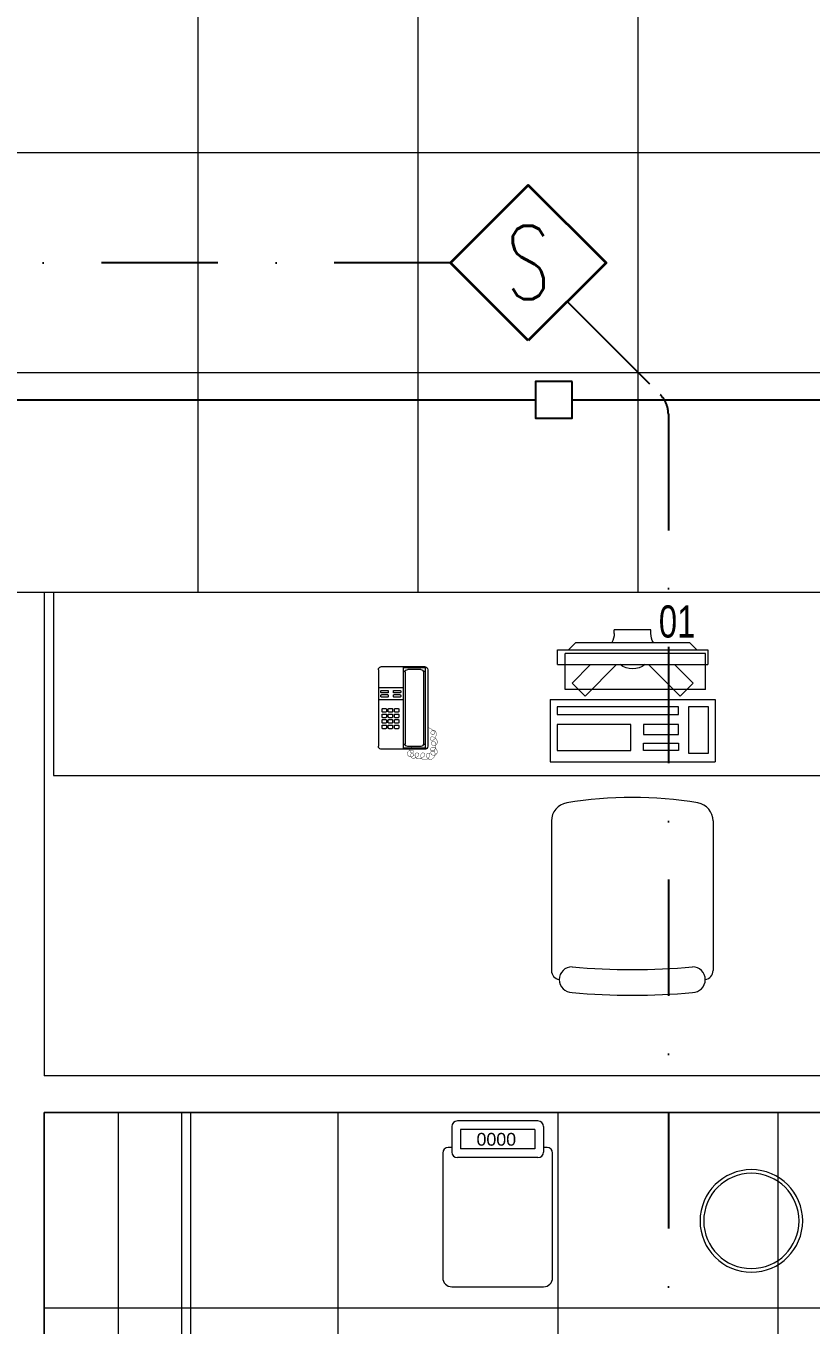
# Model space of a CAD drawing. Header units: inches. Extents: x -246178 to 57169, y -29325 to 19878.
# Drawn here: x 14148 to 16290, y -4747 to -1202 of the extents above; entities that cross this region are included whole.
import ezdxf
from ezdxf.enums import TextEntityAlignment as Align

# ---------------------------------------------------------------- set-up
doc = ezdxf.new("R2010")
doc.units = ezdxf.units.IN
doc.header["$LTSCALE"] = 25
doc.header["$MEASUREMENT"] = 0
doc.linetypes.add('DASHDOT', pattern=[25.4, 12.7, -6.35, 0, -6.35])
doc.layers.get('0').update_dxf_attribs({"color": 8})
for name, color, linetype, lineweight in [('00-Ground Floor$0$72_EGR_EQP_TAG', 142, 'Continuous', 5), ('00-Ground Floor$0$Frame', 252, 'Continuous', 9), ('00-Ground Floor$0$LOADING', 253, 'Continuous', 5), ('00-Ground Floor$0$Walls', 251, 'Continuous', 5), ('E-LITE-CLNG-CNDT', 6, 'DASHDOT', 35), ('F-ALRM-CLNG @ 100', 33, 'Continuous', 35), ('F-ALRM-CLNG-CNDT', 51, 'DASHDOT', 25), ('F-ALRM-CNDT-SPLY', 43, 'POWER SUPPLY', 25)]:
    doc.layers.add(name, color=color, linetype=linetype, lineweight=lineweight)
doc.styles.add('00-Ground Floor$0$Standard', font='arial.ttf')
doc.styles.add('00-Ground Floor$0$X3G_ENTITY_257CFD', font='swisscl.ttf', dxfattribs={"height": 200})
doc.styles.add('DC_Simplex', font='SIMPLEX.shx', dxfattribs={"width": 0.7})
doc.styles.get("Standard").update_dxf_attribs({"font": 'arial.ttf'})
doc.linetypes.add('POWER SUPPLY', pattern='A,50.8,-4,["PS",Standard,S=4.5,R=0,X=0,Y=-2.25],-11', length=65.8)

# ---------------------------------------------------------------- blocks, each defined once
blk = doc.blocks.new('00-Ground Floor$0$DM20079-P')
at = {"color": 0}
for p, q in [((-0.0686, 0.217), (-0.0686, 0.008)), ((-0.0616, 0.225), (0.0594, 0.225)), ((-0.0616, 0.225), (-0.0616, 0)), ((-0.0616, 0.222), (-0.0016, 0.222)), ((-0.0496, 0.2175), (-0.0136, 0.2175)), ((-0.0016, 0.225), (-0.0016, 0)), ((0.0664, 0.217), (0.0664, 0.008)), ((-0.0616, 0.212), (-0.0565, 0.212)), ((-0.0566, 0.2105), (-0.0566, 0.0145)), ((-0.0068, 0.212), (-0.0016, 0.212)), ((-0.0066, 0.2105), (-0.0066, 0.0145)), ((-0.0016, 0.1675), (0.0664, 0.1675)), ((-0.0016, 0.135), (0.0664, 0.135)), ((-0.0616, 0.013), (-0.0565, 0.013)), ((-0.0616, 0.003), (-0.0016, 0.003)), ((-0.0594, 0), (0.0594, 0)), ((-0.0496, 0.0075), (-0.0136, 0.0075)), ((-0.0068, 0.013), (-0.0016, 0.013))]:
    blk.add_line(p, q, dxfattribs=at)
for points in [[(0.0074, 0.1605, 0.414214), (0.0054, 0.1585), (0.0054, 0.1555, 0.414214), (0.0074, 0.1535), (0.0234, 0.1535, 0.414214), (0.0254, 0.1555), (0.0254, 0.1585, 0.414214), (0.0234, 0.1605)], [(0.0234, 0.142, 0.414214), (0.0254, 0.144), (0.0254, 0.147, 0.414214), (0.0234, 0.149), (0.0074, 0.149, 0.414214), (0.0054, 0.147), (0.0054, 0.144, 0.414214), (0.0074, 0.142)], [(0.0574, 0.1535, 0.414214), (0.0594, 0.1555), (0.0594, 0.1585, 0.414214), (0.0574, 0.1605), (0.0414, 0.1605, 0.414214), (0.0394, 0.1585), (0.0394, 0.1555, 0.414214), (0.0414, 0.1535)], [(0.0574, 0.142, 0.414214), (0.0594, 0.144), (0.0594, 0.147, 0.414214), (0.0574, 0.149), (0.0414, 0.149, 0.414214), (0.0394, 0.147), (0.0394, 0.144, 0.414214), (0.0414, 0.142)], [(0.0104, 0.103, 0.414214), (0.0124, 0.101), (0.0204, 0.101, 0.414214), (0.0224, 0.103), (0.0224, 0.109, 0.414214), (0.0204, 0.111), (0.0124, 0.111, 0.414214), (0.0104, 0.109)], [(0.0274, 0.103, 0.414214), (0.0294, 0.101), (0.0374, 0.101, 0.414214), (0.0394, 0.103), (0.0394, 0.109, 0.414214), (0.0374, 0.111), (0.0294, 0.111, 0.414214), (0.0274, 0.109)], [(0.0444, 0.103, 0.414214), (0.0464, 0.101), (0.0544, 0.101, 0.414214), (0.0564, 0.103), (0.0564, 0.109, 0.414214), (0.0544, 0.111), (0.0464, 0.111, 0.414214), (0.0444, 0.109)], [(0.0104, 0.088, 0.414214), (0.0124, 0.086), (0.0204, 0.086, 0.414214), (0.0224, 0.088), (0.0224, 0.094, 0.414214), (0.0204, 0.096), (0.0124, 0.096, 0.414214), (0.0104, 0.094)], [(0.0104, 0.073, 0.414214), (0.0124, 0.071), (0.0204, 0.071, 0.414214), (0.0224, 0.073), (0.0224, 0.079, 0.414214), (0.0204, 0.081), (0.0124, 0.081, 0.414214), (0.0104, 0.079)], [(0.0274, 0.088, 0.414214), (0.0294, 0.086), (0.0374, 0.086, 0.414214), (0.0394, 0.088), (0.0394, 0.094, 0.414214), (0.0374, 0.096), (0.0294, 0.096, 0.414214), (0.0274, 0.094)], [(0.0274, 0.073, 0.414214), (0.0294, 0.071), (0.0374, 0.071, 0.414214), (0.0394, 0.073), (0.0394, 0.079, 0.414214), (0.0374, 0.081), (0.0294, 0.081, 0.414214), (0.0274, 0.079)], [(0.0444, 0.088, 0.414214), (0.0464, 0.086), (0.0544, 0.086, 0.414214), (0.0564, 0.088), (0.0564, 0.094, 0.414214), (0.0544, 0.096), (0.0464, 0.096, 0.414214), (0.0444, 0.094)], [(0.0444, 0.073, 0.414214), (0.0464, 0.071), (0.0544, 0.071, 0.414214), (0.0564, 0.073), (0.0564, 0.079, 0.414214), (0.0544, 0.081), (0.0464, 0.081, 0.414214), (0.0444, 0.079)], [(0.0104, 0.058, 0.414214), (0.0124, 0.056), (0.0204, 0.056, 0.414214), (0.0224, 0.058), (0.0224, 0.064, 0.414214), (0.0204, 0.066), (0.0124, 0.066, 0.414214), (0.0104, 0.064)], [(0.0274, 0.058, 0.414214), (0.0294, 0.056), (0.0374, 0.056, 0.414214), (0.0394, 0.058), (0.0394, 0.064, 0.414214), (0.0374, 0.066), (0.0294, 0.066, 0.414214), (0.0274, 0.064)], [(0.0444, 0.058, 0.414214), (0.0464, 0.056), (0.0544, 0.056, 0.414214), (0.0564, 0.058), (0.0564, 0.064, 0.414214), (0.0544, 0.066), (0.0464, 0.066, 0.414214), (0.0444, 0.064)]]:
    blk.add_lwpolyline(points, format="xyb", close=True, dxfattribs=at)
at = {"color": 0, "const_width": 0.001}
blk.add_lwpolyline([(-0.0686, 0.059, 0.184574), (-0.0861, 0.0478, 1.44364), (-0.0769, 0.0452, 0.837915), (-0.0907, 0.0465, 0.30536), (-0.0835, 0.0248, 1.584726), (-0.0815, 0.034, 0.253153), (-0.094, 0.0228, 0.874198), (-0.0776, 0.0142, 0.915253), (-0.0897, 0.0168, 0.223821), (-0.0874, -0.0011, 1.703343), (-0.0796, 0.005, 0.588962), (-0.0934, -0.0114, 0.717795), (-0.0769, -0.0108, 0.983104), (-0.0875, -0.0075, 0.326362), (-0.0815, -0.0259, 0.758716), (-0.0657, -0.0134, 0.906186), (-0.0743, -0.016, 0.189488), (-0.067, -0.0272, 0.7948), (-0.0506, -0.0127, 1.223996), (-0.0585, -0.0193, 0.072149), (-0.0473, -0.0259, 0.645886), (-0.0341, -0.0134, 1.366917), (-0.042, -0.0193, 0.078415), (-0.0315, -0.0246, 0.723006), (-0.0229, -0.0127, 1.105484), (-0.0289, -0.018, 0.327892), (-0.017, -0.0193, 0.446638), (-0.0144, -0.0068, 0.327263), (-0.0269, -0.0029, 1.240441), (-0.0229, -0.0094, 0.611307), (-0.0278, 0.0075)], format="xyb", dxfattribs=at)
at = {"color": 0}
for centre, radius, start, end in [((-0.0605, 0.217), 0.00813, 97.9633, 179.6649), ((-0.0496, 0.2105), 0.007, 90, 180), ((-0.0136, 0.2105), 0.007, 0, 90), ((0.0582, 0.217), 0.00813, 0.3351, 82.0367), ((-0.0605, 0.008), 0.00813, 180.3351, 277.9633), ((-0.0496, 0.0145), 0.007, 180, 270), ((-0.0136, 0.0145), 0.007, 270, 0), ((0.0582, 0.008), 0.00813, 277.9633, 359.6649)]:
    blk.add_arc(centre, radius, start, end, dxfattribs=at)
blk = doc.blocks.new('00-Ground Floor$0$GF21021-P')
for p, q in [((-0.2207, 0.4756), (-0.2207, 0.0675)), ((0.2205, 0.4756), (0.2205, 0.0675))]:
    blk.add_line(p, q)
for centre, radius, start, end in [((-0.0001, -0.5295), 1.0695, 80.3671, 99.6329), ((-0.1707, 0.4756), 0.05, 99.6329, 180), ((0.1705, 0.4756), 0.05, 0, 80.3671), ((-0.1643, 0.0425), 0.0351, 90, 270), ((0, 1.8467), 1.7767, 264.6946, 275.3053), ((0.1641, 0.0425), 0.0351, 270, 90), ((-0.1957, 0.0675), 0.025, 180, 261.4721), ((0.1955, 0.0675), 0.025, 278.5279, 0), ((0, 1.8314), 1.8314, 264.8532, 275.147)]:
    blk.add_arc(centre, radius, start, end)
blk = doc.blocks.new('00-Ground Floor$0$ITCWLS1-P')
at = {"layer": '00-Ground Floor$0$LOADING'}
for p, q in [((-0.2651, 0.43, 0), (-0.3051, 0.43, 0)), ((-0.3051, 0.43, 0), (-0.3051, 0.02, 0)), ((-0.2651, 0.43, 0), (-0.2651, 0.02, 0)), ((-0.17, 0.45), (-0.17, 0)), ((-0.17, 0.45), (0, 0.45)), ((-0.1496, 0.4305), (-0.1291, 0.4305)), ((-0.1291, 0.4305), (-0.1291, 0.4089)), ((0, 0.45), (0, 0)), ((-0.3251, 0.38, 0), (-0.3051, 0.4, 0)), ((-0.197, 0.4094), (-0.295, 0.4094)), ((-0.295, 0.0264), (-0.295, 0.4094)), ((-0.197, 0.0264), (-0.197, 0.4094)), ((-0.3251, 0.38, 0), (-0.3251, 0.07, 0)), ((-0.3503, 0.275), (-0.3596, 0.275)), ((-0.3596, 0.175), (-0.3596, 0.275)), ((-0.3503, 0.175), (-0.3596, 0.175)), ((-0.3251, 0.07, 0), (-0.3051, 0.05, 0)), ((-0.3051, 0.02, 0), (-0.2651, 0.02, 0)), ((-0.197, 0.0264), (-0.295, 0.0264)), ((-0.17, 0), (0, 0))]:
    blk.add_line(p, q, dxfattribs=at)
at = {"layer": '00-Ground Floor$0$LOADING', "extrusion": (2.48281e-10, 3.18408e-10, -1)}
for p, q in [((-0.2651, 0.3395), (-0.2144, 0.3902)), ((-0.1791, 0.3548), (-0.2144, 0.3902)), ((-0.2651, 0.2688), (-0.1791, 0.3548))]:
    blk.add_line(p, q, dxfattribs=at)
at = {"layer": '00-Ground Floor$0$LOADING', "extrusion": (2.48281e-10, -3.18408e-10, -1)}
for p, q in [((-0.2651, 0.1812), (-0.1791, 0.0952)), ((-0.2651, 0.1105), (-0.2144, 0.0598)), ((-0.1791, 0.0952), (-0.2144, 0.0598))]:
    blk.add_line(p, q, dxfattribs=at)
at = {"layer": '00-Ground Floor$0$LOADING'}
for points in [[(-0.1291, 0.4089), (-0.1291, 0.1), (-0.1496, 0.1), (-0.1496, 0.4305)], [(-0.1496, 0.1), (-0.1496, 0.1), (-0.1496, 0.1), (-0.1496, 0.1), (-0.1496, 0.1), (-0.1496, 0.1), (-0.1496, 0.1), (-0.1496, 0.1), (-0.1496, 0.1)], [(-0.1496, 0.1), (-0.1496, 0.1), (-0.1496, 0.1), (-0.1496, 0.1), (-0.1496, 0.1), (-0.1496, 0.1), (-0.1496, 0.1), (-0.1496, 0.1), (-0.1496, 0.1), (-0.1496, 0.1), (-0.1496, 0.1), (-0.1496, 0.1), (-0.1496, 0.1), (-0.1496, 0.1), (-0.1496, 0.1), (-0.1496, 0.1), (-0.1496, 0.1), (-0.1496, 0.1)], [(-0.1496, 0.1), (-0.1496, 0.1), (-0.1496, 0.1), (-0.1496, 0.1), (-0.1496, 0.1), (-0.1496, 0.1), (-0.1496, 0.1), (-0.1496, 0.1), (-0.1496, 0.1), (-0.1496, 0.1)], [(-0.1496, 0.1), (-0.1496, 0.1), (-0.1496, 0.1), (-0.1496, 0.1), (-0.1496, 0.1), (-0.1496, 0.1), (-0.1496, 0.1)], [(-0.1496, 0.1), (-0.1496, 0.1), (-0.1496, 0.1), (-0.1496, 0.1), (-0.1496, 0.1), (-0.1496, 0.1), (-0.1496, 0.1), (-0.1496, 0.1), (-0.1496, 0.1), (-0.1496, 0.1)], [(-0.1496, 0.1), (-0.1496, 0.1), (-0.1496, 0.1), (-0.1496, 0.1), (-0.1496, 0.1), (-0.1496, 0.1), (-0.1496, 0.1), (-0.1496, 0.1), (-0.1496, 0.1), (-0.1496, 0.1), (-0.1496, 0.1), (-0.1496, 0.1), (-0.1496, 0.1), (-0.1496, 0.1), (-0.1496, 0.1)], [(-0.1496, 0.1), (-0.1496, 0.1), (-0.1496, 0.1), (-0.1496, 0.1), (-0.1496, 0.1), (-0.1496, 0.1), (-0.1496, 0.1), (-0.1496, 0.1), (-0.1496, 0.1), (-0.1496, 0.1)], [(-0.1496, 0.1), (-0.1496, 0.1), (-0.1496, 0.1), (-0.1496, 0.1), (-0.1496, 0.1), (-0.1496, 0.1), (-0.1496, 0.1), (-0.1496, 0.1), (-0.1496, 0.1), (-0.1496, 0.1)], [(-0.1496, 0.1), (-0.1496, 0.1), (-0.1496, 0.1), (-0.1496, 0.1), (-0.1496, 0.1), (-0.1496, 0.1), (-0.1496, 0.1), (-0.1496, 0.1), (-0.1496, 0.1), (-0.1496, 0.1), (-0.1496, 0.1), (-0.1496, 0.1), (-0.1496, 0.1), (-0.1496, 0.1), (-0.1496, 0.1), (-0.1496, 0.1), (-0.1496, 0.1), (-0.1496, 0.1), (-0.1496, 0.1), (-0.1496, 0.1), (-0.1496, 0.1), (-0.1496, 0.1), (-0.1496, 0.1), (-0.1496, 0.1), (-0.1496, 0.1), (-0.1496, 0.1), (-0.1496, 0.1), (-0.1496, 0.1), (-0.1496, 0.1), (-0.1496, 0.1), (-0.1496, 0.1), (-0.1496, 0.1), (-0.1496, 0.1), (-0.1496, 0.1), (-0.1496, 0.1), (-0.1496, 0.1), (-0.1496, 0.1), (-0.1496, 0.1), (-0.1496, 0.1), (-0.1496, 0.1), (-0.1496, 0.1), (-0.1496, 0.1), (-0.1496, 0.1), (-0.1496, 0.1), (-0.1496, 0.1), (-0.1496, 0.1), (-0.1496, 0.1), (-0.1496, 0.1), (-0.1496, 0.1), (-0.1496, 0.1), (-0.1496, 0.1), (-0.1496, 0.1), (-0.1496, 0.1), (-0.1496, 0.1)], [(-0.1496, 0.1), (-0.1496, 0.1), (-0.1496, 0.1), (-0.1496, 0.1), (-0.1496, 0.1), (-0.1496, 0.1), (-0.1496, 0.1), (-0.1496, 0.1), (-0.1496, 0.1), (-0.1496, 0.1), (-0.1496, 0.1), (-0.1496, 0.1), (-0.1496, 0.1), (-0.1496, 0.1), (-0.1496, 0.1), (-0.1496, 0.1), (-0.1496, 0.1), (-0.1496, 0.1), (-0.1496, 0.1), (-0.1496, 0.1), (-0.1496, 0.1), (-0.1496, 0.1), (-0.1496, 0.1), (-0.1496, 0.1), (-0.1496, 0.1), (-0.1496, 0.1), (-0.1496, 0.1), (-0.1496, 0.1), (-0.1496, 0.1), (-0.1496, 0.1), (-0.1496, 0.1), (-0.1496, 0.1), (-0.1496, 0.1), (-0.1496, 0.1), (-0.1496, 0.1), (-0.1496, 0.1), (-0.1496, 0.1), (-0.1496, 0.1), (-0.1496, 0.1), (-0.1496, 0.1), (-0.1496, 0.1), (-0.1496, 0.1), (-0.1496, 0.1), (-0.1496, 0.1), (-0.1496, 0.1), (-0.1496, 0.1), (-0.1496, 0.1), (-0.1496, 0.1), (-0.1496, 0.1), (-0.1496, 0.1), (-0.1496, 0.1), (-0.1496, 0.1), (-0.1496, 0.1), (-0.1496, 0.1), (-0.1496, 0.1), (-0.1496, 0.1), (-0.1496, 0.1), (-0.1496, 0.1), (-0.1496, 0.1), (-0.1496, 0.1), (-0.1496, 0.1), (-0.1496, 0.1), (-0.1496, 0.1), (-0.1496, 0.1), (-0.1496, 0.1), (-0.1496, 0.1), (-0.1496, 0.1), (-0.1496, 0.1), (-0.1496, 0.1), (-0.1496, 0.1), (-0.1496, 0.1), (-0.1496, 0.1), (-0.1496, 0.1), (-0.1496, 0.1), (-0.1496, 0.1), (-0.1496, 0.1), (-0.1496, 0.1), (-0.1496, 0.1), (-0.1496, 0.1), (-0.1496, 0.1), (-0.1496, 0.1), (-0.1496, 0.1), (-0.1496, 0.1), (-0.1496, 0.1), (-0.1496, 0.1), (-0.1496, 0.1), (-0.1496, 0.1), (-0.1496, 0.1), (-0.1496, 0.1)], [(-0.1496, 0.1), (-0.1496, 0.1), (-0.1496, 0.1), (-0.1496, 0.1), (-0.1496, 0.1), (-0.1496, 0.1), (-0.1496, 0.1), (-0.1496, 0.1), (-0.1496, 0.1), (-0.1496, 0.1), (-0.1496, 0.1), (-0.1496, 0.1)], [(-0.1496, 0.1), (-0.1496, 0.1), (-0.1496, 0.1), (-0.1496, 0.1), (-0.1496, 0.1), (-0.1496, 0.1), (-0.1496, 0.1)], [(-0.1496, 0.1), (-0.1496, 0.1), (-0.1496, 0.1), (-0.1496, 0.1), (-0.1496, 0.1), (-0.1496, 0.1), (-0.1496, 0.1), (-0.1496, 0.1), (-0.1496, 0.1), (-0.1496, 0.1), (-0.1496, 0.1), (-0.1496, 0.1), (-0.1496, 0.1), (-0.1496, 0.1), (-0.1496, 0.1), (-0.1496, 0.1), (-0.1496, 0.1)], [(-0.1496, 0.1), (-0.1496, 0.1), (-0.1496, 0.1), (-0.1496, 0.1), (-0.1496, 0.1), (-0.1496, 0.1), (-0.1496, 0.1), (-0.1496, 0.1), (-0.1496, 0.1), (-0.1496, 0.1), (-0.1496, 0.1), (-0.1496, 0.1), (-0.1496, 0.1), (-0.1496, 0.1), (-0.1496, 0.1), (-0.1496, 0.1), (-0.1496, 0.1), (-0.1496, 0.1), (-0.1496, 0.1), (-0.1496, 0.1), (-0.1496, 0.1), (-0.1496, 0.1), (-0.1496, 0.1), (-0.1496, 0.1), (-0.1496, 0.1), (-0.1496, 0.1), (-0.1496, 0.1), (-0.1496, 0.1), (-0.1496, 0.1), (-0.1496, 0.1), (-0.1496, 0.1), (-0.1496, 0.1), (-0.1496, 0.1), (-0.1496, 0.1), (-0.1496, 0.1), (-0.1496, 0.1), (-0.1496, 0.1), (-0.1496, 0.1), (-0.1496, 0.1), (-0.1496, 0.1), (-0.1496, 0.1), (-0.1496, 0.1), (-0.1496, 0.1), (-0.1496, 0.1), (-0.1496, 0.1), (-0.1496, 0.1), (-0.1496, 0.1), (-0.1496, 0.1), (-0.1496, 0.1), (-0.1496, 0.1), (-0.1496, 0.1), (-0.1496, 0.1), (-0.1496, 0.1), (-0.1496, 0.1), (-0.1496, 0.1), (-0.1496, 0.1), (-0.1496, 0.1), (-0.1496, 0.1), (-0.1496, 0.1), (-0.1496, 0.1), (-0.1496, 0.1), (-0.1496, 0.1), (-0.1496, 0.1), (-0.1496, 0.1), (-0.1496, 0.1), (-0.1496, 0.1), (-0.1496, 0.1), (-0.1496, 0.1), (-0.1496, 0.1), (-0.1496, 0.1), (-0.1496, 0.1), (-0.1496, 0.1), (-0.1496, 0.1), (-0.1496, 0.1), (-0.1496, 0.1), (-0.1496, 0.1), (-0.1496, 0.1), (-0.1496, 0.1), (-0.1496, 0.1), (-0.1496, 0.1), (-0.1496, 0.1), (-0.1496, 0.1), (-0.1496, 0.1), (-0.1496, 0.1), (-0.1496, 0.1), (-0.1496, 0.1), (-0.1496, 0.1), (-0.1496, 0.1), (-0.1496, 0.1), (-0.1496, 0.1), (-0.1496, 0.1), (-0.1496, 0.1), (-0.1496, 0.1), (-0.1496, 0.1), (-0.1496, 0.1), (-0.1496, 0.1), (-0.1496, 0.1), (-0.1496, 0.1), (-0.1496, 0.1), (-0.1496, 0.1), (-0.1496, 0.1), (-0.1496, 0.1), (-0.1496, 0.1), (-0.1496, 0.1), (-0.1496, 0.1), (-0.1496, 0.1), (-0.1496, 0.1), (-0.1496, 0.1), (-0.1496, 0.1), (-0.1496, 0.1), (-0.1496, 0.1)], [(-0.1496, 0.1), (-0.1496, 0.1), (-0.1496, 0.1), (-0.1496, 0.1), (-0.1496, 0.1), (-0.1496, 0.1), (-0.1496, 0.1), (-0.1496, 0.1)]]:
    blk.add_lwpolyline(points, dxfattribs=at)
for points in [[(-0.1019, 0.4305), (-0.0304, 0.4305), (-0.0304, 0.2294), (-0.1019, 0.2294)], [(-0.1019, 0.1954), (-0.0747, 0.1954), (-0.0747, 0.1), (-0.1019, 0.1)], [(-0.0304, 0.1954), (-0.0508, 0.1954), (-0.0508, 0.1), (-0.0304, 0.1)], [(-0.1496, 0.1), (-0.1496, 0.1), (-0.1496, 0.1), (-0.1496, 0.1), (-0.1496, 0.1), (-0.1496, 0.1), (-0.1496, 0.1), (-0.1496, 0.1), (-0.1496, 0.1), (-0.1496, 0.1), (-0.1496, 0.1), (-0.1496, 0.1), (-0.1496, 0.1), (-0.1496, 0.1), (-0.1496, 0.1), (-0.1496, 0.1), (-0.1496, 0.1), (-0.1496, 0.1), (-0.1496, 0.1), (-0.1496, 0.1), (-0.1496, 0.1), (-0.1496, 0.1), (-0.1496, 0.1), (-0.1496, 0.1), (-0.1496, 0.1), (-0.1496, 0.1), (-0.1496, 0.1), (-0.1496, 0.1), (-0.1496, 0.1), (-0.1496, 0.1), (-0.1496, 0.1), (-0.1496, 0.1), (-0.1496, 0.1), (-0.1496, 0.1), (-0.1496, 0.1), (-0.1496, 0.1), (-0.1496, 0.1), (-0.1496, 0.1), (-0.1496, 0.1), (-0.1496, 0.1), (-0.1496, 0.1), (-0.1496, 0.1), (-0.1496, 0.1), (-0.1496, 0.1), (-0.1496, 0.1), (-0.1496, 0.1), (-0.1496, 0.1), (-0.1496, 0.1), (-0.1496, 0.1), (-0.1496, 0.1), (-0.1496, 0.1), (-0.1496, 0.1), (-0.1496, 0.1), (-0.1496, 0.1), (-0.1496, 0.1), (-0.1496, 0.1), (-0.1496, 0.1), (-0.1496, 0.1), (-0.1496, 0.1), (-0.1496, 0.1), (-0.1496, 0.1), (-0.1496, 0.1), (-0.1496, 0.1), (-0.1496, 0.1), (-0.1496, 0.1), (-0.1496, 0.1), (-0.1496, 0.1), (-0.1496, 0.1), (-0.1496, 0.1), (-0.1496, 0.1), (-0.1496, 0.1), (-0.1496, 0.1), (-0.1496, 0.1), (-0.1496, 0.1), (-0.1496, 0.1), (-0.1496, 0.1), (-0.1496, 0.1), (-0.1496, 0.1), (-0.1496, 0.1), (-0.1496, 0.1), (-0.1496, 0.1), (-0.1496, 0.1), (-0.1496, 0.1), (-0.1496, 0.1), (-0.1496, 0.1), (-0.1496, 0.1), (-0.1496, 0.1), (-0.1496, 0.1), (-0.1496, 0.1), (-0.1496, 0.1), (-0.1496, 0.1), (-0.1496, 0.1), (-0.1496, 0.1), (-0.1496, 0.1), (-0.1496, 0.1), (-0.1496, 0.1), (-0.1496, 0.1), (-0.1496, 0.1), (-0.1496, 0.1), (-0.1496, 0.1), (-0.1496, 0.1), (-0.1496, 0.1), (-0.1496, 0.1), (-0.1496, 0.1), (-0.1496, 0.1), (-0.1496, 0.1), (-0.1496, 0.1), (-0.1496, 0.1), (-0.1496, 0.1), (-0.1496, 0.1), (-0.1496, 0.1), (-0.1496, 0.1), (-0.1496, 0.1), (-0.1496, 0.1), (-0.1496, 0.1), (-0.1496, 0.1), (-0.1496, 0.1), (-0.1496, 0.1), (-0.1496, 0.1), (-0.1496, 0.1), (-0.1496, 0.1), (-0.1496, 0.1), (-0.1496, 0.1), (-0.1496, 0.1), (-0.1496, 0.1), (-0.1496, 0.1), (-0.1496, 0.1), (-0.1496, 0.1), (-0.1496, 0.1), (-0.1496, 0.1), (-0.1496, 0.1), (-0.1496, 0.1), (-0.1496, 0.1), (-0.1496, 0.1), (-0.1496, 0.1), (-0.1496, 0.1), (-0.1496, 0.1), (-0.1496, 0.1), (-0.1496, 0.1), (-0.1496, 0.1), (-0.1496, 0.1), (-0.1496, 0.1), (-0.1496, 0.1), (-0.1496, 0.1), (-0.1496, 0.1), (-0.1496, 0.1), (-0.1496, 0.1), (-0.1496, 0.1), (-0.1496, 0.1), (-0.1496, 0.1), (-0.1496, 0.1), (-0.1496, 0.1), (-0.1496, 0.1), (-0.1496, 0.1), (-0.1496, 0.1), (-0.1496, 0.1), (-0.1496, 0.1), (-0.1496, 0.1), (-0.1496, 0.1), (-0.1496, 0.1), (-0.1496, 0.1), (-0.1496, 0.1), (-0.1496, 0.1), (-0.1496, 0.1), (-0.1496, 0.1), (-0.1496, 0.1), (-0.1496, 0.1), (-0.1496, 0.1), (-0.1496, 0.1), (-0.1496, 0.1), (-0.1496, 0.1), (-0.1496, 0.1), (-0.1496, 0.1), (-0.1496, 0.1), (-0.1496, 0.1), (-0.1496, 0.1), (-0.1496, 0.1), (-0.1496, 0.1), (-0.1496, 0.1), (-0.1496, 0.1), (-0.1496, 0.1), (-0.1496, 0.1), (-0.1496, 0.1), (-0.1496, 0.1), (-0.1496, 0.1), (-0.1496, 0.1), (-0.1496, 0.1), (-0.1496, 0.1), (-0.1496, 0.1), (-0.1496, 0.1), (-0.1496, 0.1), (-0.1496, 0.1), (-0.1496, 0.1), (-0.1496, 0.1), (-0.1496, 0.1), (-0.1496, 0.1), (-0.1496, 0.1), (-0.1496, 0.1), (-0.1496, 0.1), (-0.1496, 0.1), (-0.1496, 0.1), (-0.1496, 0.1), (-0.1496, 0.1), (-0.1496, 0.1), (-0.1496, 0.1), (-0.1496, 0.1), (-0.1496, 0.1), (-0.1496, 0.1), (-0.1496, 0.1), (-0.1496, 0.1), (-0.1496, 0.1), (-0.1496, 0.1), (-0.1496, 0.1), (-0.1496, 0.1), (-0.1496, 0.1), (-0.1496, 0.1), (-0.1496, 0.1), (-0.1496, 0.1), (-0.1496, 0.1), (-0.1496, 0.1), (-0.1496, 0.1), (-0.1496, 0.1), (-0.1496, 0.1), (-0.1496, 0.1), (-0.1496, 0.1), (-0.1496, 0.1), (-0.1496, 0.1), (-0.1496, 0.1), (-0.1496, 0.1), (-0.1496, 0.1), (-0.1496, 0.1), (-0.1496, 0.1), (-0.1496, 0.1), (-0.1496, 0.1), (-0.1496, 0.1), (-0.1496, 0.1), (-0.1496, 0.1), (-0.1496, 0.1), (-0.1496, 0.1), (-0.1496, 0.1), (-0.1496, 0.1), (-0.1496, 0.1), (-0.1496, 0.1), (-0.1496, 0.1), (-0.1496, 0.1), (-0.1496, 0.1), (-0.1496, 0.1), (-0.1496, 0.1), (-0.1496, 0.1), (-0.1496, 0.1), (-0.1496, 0.1), (-0.1496, 0.1), (-0.1496, 0.1), (-0.1496, 0.1), (-0.1496, 0.1), (-0.1496, 0.1), (-0.1496, 0.1), (-0.1496, 0.1), (-0.1496, 0.1), (-0.1496, 0.1), (-0.1496, 0.1), (-0.1496, 0.1), (-0.1496, 0.1), (-0.1496, 0.1), (-0.1496, 0.1), (-0.1496, 0.1), (-0.1496, 0.1), (-0.1496, 0.1), (-0.1496, 0.1), (-0.1496, 0.1), (-0.1496, 0.1), (-0.1496, 0.1), (-0.1496, 0.1), (-0.1496, 0.1), (-0.1496, 0.1), (-0.1496, 0.1), (-0.1496, 0.1)], [(-0.1496, 0.1), (-0.1496, 0.1), (-0.1496, 0.1), (-0.1496, 0.1), (-0.1496, 0.1), (-0.1496, 0.1), (-0.1496, 0.1), (-0.1496, 0.1), (-0.1496, 0.1), (-0.1496, 0.1), (-0.1496, 0.1), (-0.1496, 0.1), (-0.1496, 0.1), (-0.1496, 0.1), (-0.1496, 0.1), (-0.1496, 0.1), (-0.1496, 0.1), (-0.1496, 0.1), (-0.1496, 0.1), (-0.1496, 0.1), (-0.1496, 0.1), (-0.1496, 0.1), (-0.1496, 0.1), (-0.1496, 0.1), (-0.1496, 0.1), (-0.1496, 0.1), (-0.1496, 0.1), (-0.1496, 0.1), (-0.1496, 0.1), (-0.1496, 0.1), (-0.1496, 0.1), (-0.1496, 0.1), (-0.1496, 0.1), (-0.1496, 0.1), (-0.1496, 0.1), (-0.1496, 0.1), (-0.1496, 0.1), (-0.1496, 0.1), (-0.1496, 0.1), (-0.1496, 0.1), (-0.1496, 0.1), (-0.1496, 0.1), (-0.1496, 0.1), (-0.1496, 0.1), (-0.1496, 0.1), (-0.1496, 0.1), (-0.1496, 0.1), (-0.1496, 0.1), (-0.1496, 0.1), (-0.1496, 0.1), (-0.1496, 0.1), (-0.1496, 0.1), (-0.1496, 0.1), (-0.1496, 0.1), (-0.1496, 0.1), (-0.1496, 0.1), (-0.1496, 0.1), (-0.1496, 0.1), (-0.1496, 0.1), (-0.1496, 0.1), (-0.1496, 0.1), (-0.1496, 0.1), (-0.1496, 0.1), (-0.1496, 0.1), (-0.1496, 0.1), (-0.1496, 0.1), (-0.1496, 0.1), (-0.1496, 0.1), (-0.1496, 0.1), (-0.1496, 0.1), (-0.1496, 0.1), (-0.1496, 0.1), (-0.1496, 0.1), (-0.1496, 0.1), (-0.1496, 0.1), (-0.1496, 0.1), (-0.1496, 0.1), (-0.1496, 0.1), (-0.1496, 0.1), (-0.1496, 0.1), (-0.1496, 0.1), (-0.1496, 0.1), (-0.1496, 0.1), (-0.1496, 0.1), (-0.1496, 0.1), (-0.1496, 0.1), (-0.1496, 0.1), (-0.1496, 0.1), (-0.1496, 0.1), (-0.1496, 0.1), (-0.1496, 0.1), (-0.1496, 0.1), (-0.1496, 0.1), (-0.1496, 0.1), (-0.1496, 0.1), (-0.1496, 0.1), (-0.1496, 0.1), (-0.1496, 0.1), (-0.1496, 0.1), (-0.1496, 0.1), (-0.1496, 0.1), (-0.1496, 0.1), (-0.1496, 0.1), (-0.1496, 0.1), (-0.1496, 0.1), (-0.1496, 0.1), (-0.1496, 0.1), (-0.1496, 0.1), (-0.1496, 0.1), (-0.1496, 0.1), (-0.1496, 0.1), (-0.1496, 0.1), (-0.1496, 0.1), (-0.1496, 0.1), (-0.1496, 0.1), (-0.1496, 0.1), (-0.1496, 0.1), (-0.1496, 0.1), (-0.1496, 0.1), (-0.1496, 0.1), (-0.1496, 0.1), (-0.1496, 0.1), (-0.1496, 0.1), (-0.1496, 0.1), (-0.1496, 0.1), (-0.1496, 0.1), (-0.1496, 0.1), (-0.1496, 0.1), (-0.1496, 0.1), (-0.1496, 0.1), (-0.1496, 0.1), (-0.1496, 0.1), (-0.1496, 0.1), (-0.1496, 0.1), (-0.1496, 0.1), (-0.1496, 0.1), (-0.1496, 0.1), (-0.1496, 0.1), (-0.1496, 0.1), (-0.1496, 0.1), (-0.1496, 0.1), (-0.1496, 0.1), (-0.1496, 0.1), (-0.1496, 0.1), (-0.1496, 0.1), (-0.1496, 0.1), (-0.1496, 0.1), (-0.1496, 0.1), (-0.1496, 0.1), (-0.1496, 0.1), (-0.1496, 0.1), (-0.1496, 0.1), (-0.1496, 0.1), (-0.1496, 0.1), (-0.1496, 0.1), (-0.1496, 0.1), (-0.1496, 0.1), (-0.1496, 0.1), (-0.1496, 0.1), (-0.1496, 0.1), (-0.1496, 0.1), (-0.1496, 0.1), (-0.1496, 0.1), (-0.1496, 0.1), (-0.1496, 0.1), (-0.1496, 0.1), (-0.1496, 0.1), (-0.1496, 0.1), (-0.1496, 0.1), (-0.1496, 0.1), (-0.1496, 0.1), (-0.1496, 0.1), (-0.1496, 0.1), (-0.1496, 0.1), (-0.1496, 0.1), (-0.1496, 0.1), (-0.1496, 0.1), (-0.1496, 0.1), (-0.1496, 0.1), (-0.1496, 0.1), (-0.1496, 0.1), (-0.1496, 0.1), (-0.1496, 0.1), (-0.1496, 0.1), (-0.1496, 0.1), (-0.1496, 0.1), (-0.1496, 0.1), (-0.1496, 0.1), (-0.1496, 0.1), (-0.1496, 0.1), (-0.1496, 0.1), (-0.1496, 0.1), (-0.1496, 0.1), (-0.1496, 0.1), (-0.1496, 0.1), (-0.1496, 0.1), (-0.1496, 0.1), (-0.1496, 0.1), (-0.1496, 0.1), (-0.1496, 0.1), (-0.1496, 0.1), (-0.1496, 0.1), (-0.1496, 0.1), (-0.1496, 0.1), (-0.1496, 0.1), (-0.1496, 0.1), (-0.1496, 0.1), (-0.1496, 0.1), (-0.1496, 0.1), (-0.1496, 0.1), (-0.1496, 0.1), (-0.1496, 0.1), (-0.1496, 0.1), (-0.1496, 0.1)], [(-0.1496, 0.1), (-0.1496, 0.1), (-0.1496, 0.1), (-0.1496, 0.1), (-0.1496, 0.1), (-0.1496, 0.1), (-0.1496, 0.1), (-0.1496, 0.1), (-0.1496, 0.1), (-0.1496, 0.1), (-0.1496, 0.1), (-0.1496, 0.1), (-0.1496, 0.1), (-0.1496, 0.1), (-0.1496, 0.1), (-0.1496, 0.1), (-0.1496, 0.1), (-0.1496, 0.1), (-0.1496, 0.1), (-0.1496, 0.1), (-0.1496, 0.1), (-0.1496, 0.1), (-0.1496, 0.1), (-0.1496, 0.1), (-0.1496, 0.1), (-0.1496, 0.1), (-0.1496, 0.1), (-0.1496, 0.1), (-0.1496, 0.1), (-0.1496, 0.1), (-0.1496, 0.1), (-0.1496, 0.1), (-0.1496, 0.1), (-0.1496, 0.1), (-0.1496, 0.1), (-0.1496, 0.1), (-0.1496, 0.1), (-0.1496, 0.1), (-0.1496, 0.1), (-0.1496, 0.1), (-0.1496, 0.1), (-0.1496, 0.1), (-0.1496, 0.1), (-0.1496, 0.1), (-0.1496, 0.1), (-0.1496, 0.1), (-0.1496, 0.1), (-0.1496, 0.1), (-0.1496, 0.1), (-0.1496, 0.1), (-0.1496, 0.1), (-0.1496, 0.1), (-0.1496, 0.1), (-0.1496, 0.1), (-0.1496, 0.1), (-0.1496, 0.1), (-0.1496, 0.1), (-0.1496, 0.1), (-0.1496, 0.1), (-0.1496, 0.1), (-0.1496, 0.1), (-0.1496, 0.1), (-0.1496, 0.1), (-0.1496, 0.1), (-0.1496, 0.1), (-0.1496, 0.1), (-0.1496, 0.1), (-0.1496, 0.1), (-0.1496, 0.1), (-0.1496, 0.1), (-0.1496, 0.1), (-0.1496, 0.1), (-0.1496, 0.1), (-0.1496, 0.1), (-0.1496, 0.1), (-0.1496, 0.1), (-0.1496, 0.1), (-0.1496, 0.1), (-0.1496, 0.1), (-0.1496, 0.1), (-0.1496, 0.1), (-0.1496, 0.1), (-0.1496, 0.1), (-0.1496, 0.1), (-0.1496, 0.1), (-0.1496, 0.1), (-0.1496, 0.1), (-0.1496, 0.1), (-0.1496, 0.1), (-0.1496, 0.1), (-0.1496, 0.1), (-0.1496, 0.1), (-0.1496, 0.1), (-0.1496, 0.1), (-0.1496, 0.1), (-0.1496, 0.1), (-0.1496, 0.1), (-0.1496, 0.1), (-0.1496, 0.1), (-0.1496, 0.1), (-0.1496, 0.1), (-0.1496, 0.1), (-0.1496, 0.1), (-0.1496, 0.1), (-0.1496, 0.1), (-0.1496, 0.1), (-0.1496, 0.1), (-0.1496, 0.1), (-0.1496, 0.1), (-0.1496, 0.1), (-0.1496, 0.1), (-0.1496, 0.1), (-0.1496, 0.1), (-0.1496, 0.1), (-0.1496, 0.1), (-0.1496, 0.1), (-0.1496, 0.1), (-0.1496, 0.1), (-0.1496, 0.1), (-0.1496, 0.1), (-0.1496, 0.1), (-0.1496, 0.1), (-0.1496, 0.1), (-0.1496, 0.1), (-0.1496, 0.1), (-0.1496, 0.1), (-0.1496, 0.1), (-0.1496, 0.1), (-0.1496, 0.1), (-0.1496, 0.1), (-0.1496, 0.1), (-0.1496, 0.1), (-0.1496, 0.1), (-0.1496, 0.1), (-0.1496, 0.1), (-0.1496, 0.1), (-0.1496, 0.1), (-0.1496, 0.1), (-0.1496, 0.1), (-0.1496, 0.1), (-0.1496, 0.1), (-0.1496, 0.1), (-0.1496, 0.1), (-0.1496, 0.1), (-0.1496, 0.1), (-0.1496, 0.1), (-0.1496, 0.1), (-0.1496, 0.1), (-0.1496, 0.1), (-0.1496, 0.1), (-0.1496, 0.1), (-0.1496, 0.1), (-0.1496, 0.1), (-0.1496, 0.1), (-0.1496, 0.1), (-0.1496, 0.1), (-0.1496, 0.1), (-0.1496, 0.1), (-0.1496, 0.1), (-0.1496, 0.1), (-0.1496, 0.1), (-0.1496, 0.1), (-0.1496, 0.1), (-0.1496, 0.1), (-0.1496, 0.1), (-0.1496, 0.1), (-0.1496, 0.1), (-0.1496, 0.1), (-0.1496, 0.1), (-0.1496, 0.1), (-0.1496, 0.1), (-0.1496, 0.1), (-0.1496, 0.1), (-0.1496, 0.1), (-0.1496, 0.1), (-0.1496, 0.1), (-0.1496, 0.1), (-0.1496, 0.1), (-0.1496, 0.1), (-0.1496, 0.1), (-0.1496, 0.1), (-0.1496, 0.1), (-0.1496, 0.1), (-0.1496, 0.1), (-0.1496, 0.1), (-0.1496, 0.1), (-0.1496, 0.1), (-0.1496, 0.1), (-0.1496, 0.1), (-0.1496, 0.1), (-0.1496, 0.1), (-0.1496, 0.1), (-0.1496, 0.1), (-0.1496, 0.1), (-0.1496, 0.1), (-0.1496, 0.1), (-0.1496, 0.1), (-0.1496, 0.1), (-0.1496, 0.1), (-0.1496, 0.1), (-0.1496, 0.1), (-0.1496, 0.1), (-0.1496, 0.1), (-0.1496, 0.1), (-0.1496, 0.1), (-0.1496, 0.1), (-0.1496, 0.1), (-0.1496, 0.1), (-0.1496, 0.1), (-0.1496, 0.1), (-0.1496, 0.1), (-0.1496, 0.1), (-0.1496, 0.1), (-0.1496, 0.1), (-0.1496, 0.1), (-0.1496, 0.1), (-0.1496, 0.1), (-0.1496, 0.1), (-0.1496, 0.1)], [(-0.1496, 0.0727), (-0.0236, 0.0727), (-0.0236, 0.0182), (-0.1496, 0.0182)]]:
    blk.add_lwpolyline(points, close=True, dxfattribs=at)
for centre, radius, start, end in [((-0.3503, 0.325), 0.05, 270, 300.3093), ((-0.3089, 0.225), 0.0556, 321.9431, 38.0569), ((-0.3503, 0.125), 0.05, 59.6907, 90)]:
    blk.add_arc(centre, radius, start, end, dxfattribs=at)
blk = doc.blocks.new('00-Ground Floor$0$HF13461A-P')
at = {"layer": '00-Ground Floor$0$LOADING'}
for p, q in [((0.0229, 0.4353), (0.0229, 0.3653)), ((0.2579, 0.4503), (0.0379, 0.4503)), ((0.2493, 0.4266), (0.0466, 0.4266)), ((0.0466, 0.4266), (0.0466, 0.3739)), ((0.2493, 0.4266), (0.2493, 0.3739)), ((0.2729, 0.4353), (0.2729, 0.3653)), ((-0.0021, 0.3628), (-0.0021, 0.0228)), ((0.0229, 0.3778), (0.0129, 0.3778)), ((0.2493, 0.3739), (0.0466, 0.3739)), ((0.2829, 0.3778), (0.2729, 0.3778)), ((0.2979, 0.0228), (0.2979, 0.3628)), ((0.2579, 0.3503), (0.0379, 0.3503)), ((0.0229, -0.0022), (0.2729, -0.0022))]:
    blk.add_line(p, q, dxfattribs=at)
for centre, radius, start, end in [((0.0379, 0.4353), 0.015, 90, 180), ((0.2579, 0.4353), 0.015, 0, 90), ((0.0129, 0.3628), 0.015, 90, 180), ((0.0379, 0.3653), 0.015, 180, 270), ((0.2579, 0.3653), 0.015, 270, 0), ((0.2829, 0.3628), 0.015, 0, 90), ((0.0229, 0.0228), 0.025, 180, 270), ((0.2729, 0.0228), 0.025, 270, 0)]:
    blk.add_arc(centre, radius, start, end, dxfattribs=at)
at = {"layer": '00-Ground Floor$0$LOADING', "style": '00-Ground Floor$0$Standard'}
blk.add_text('0000', height=0.03477, dxfattribs=at).set_placement((0.0901, 0.3829))
blk = doc.blocks.new('00-Ground Floor$0$GF21027-P')
at = {"layer": '00-Ground Floor$0$LOADING'}
for p, q in [((0.4, 0.4), (-0.4, 0.4)), ((-0.4, 0.4), (-0.4, 0)), ((0.4, 0), (0.4, 0.4)), ((-0.4, 0.025), (0.4, 0.025)), ((-0.4, 0), (0.4, 0))]:
    blk.add_line(p, q, dxfattribs=at)
blk = doc.blocks.new('00-Ground Floor$0$WM00001-P')
at = {"layer": '00-Ground Floor$0$LOADING'}
for radius in [0.14, 0.13]:
    blk.add_circle((0, 0), radius, dxfattribs=at)
blk = doc.blocks.new('00-Ground Floor$0$A$C540D530E')
at = {"color": 254, "linetype": 'Continuous'}
for p, q in [((14617.9, -2747.4), (14617.9, -947.4)), ((15217.9, -2747.4), (15217.9, -947.4)), ((15817.9, -2747.4), (15817.9, -947.4)), ((12263.3, -1547.4), (48817.9, -1547.4)), ((12263.3, -2147.4), (48817.9, -2147.4)), ((12263.3, -2747.4, 0), (48817.9, -2747.4, 0))]:
    blk.add_line(p, q, dxfattribs=at)
blk = doc.blocks.new('00-Ground Floor$0$A$C717732E4')
at = {"color": 254}
for p, q in [((14197.9, -7267.4, 0), (17697.7, -7267.4, 0)), ((14197.9, -10267.4, 0), (14197.9, -7267.4, 0)), ((17697.7, -7267.4, 0), (17697.7, -10267.4, 0)), ((17697.7, -10267.4, 0), (14197.9, -10267.4, 0))]:
    blk.add_line(p, q, dxfattribs=at)
at = {"color": 254, "linetype": 'Continuous'}
for p, q in [((14400, -10267.4), (14400, -7267.4)), ((15000, -10267.4), (15000, -7267.4)), ((15600, -10267.4), (15600, -7267.4)), ((16200, -10267.4), (16200, -7267.4)), ((16800, -10267.4), (16800, -7267.4)), ((17400, -10267.4), (17400, -7267.4)), ((14197.9, -7800), (17697.7, -7800)), ((14197.9, -8400), (17697.7, -8400)), ((14197.9, -9000), (17697.7, -9000)), ((14197.9, -9600), (17697.7, -9600)), ((14197.9, -10200), (17697.7, -10200))]:
    blk.add_line(p, q, dxfattribs=at)
blk = doc.blocks.new('00-Ground Floor$0$A$Ce9e1c4c3')
at = {"layer": '00-Ground Floor$0$Frame'}
for name, p in [('00-Ground Floor$0$A$C540D530E', (-100000, 0)), ('00-Ground Floor$0$A$C717732E4', (-100000, 3100))]:
    blk.add_blockref(name, p, dxfattribs=at)
blk = doc.blocks.new('00-Ground Floor')
at = {"layer": '00-Ground Floor$0$LOADING'}
for p, q in [((14222.9, -2747.4, 0), (17198.7, -2747.4, 0)), ((14222.9, -2747.4, 0), (14222.9, -3247.4, 0)), ((14222.9, -3247.4, 0), (17198.7, -3247.4, 0))]:
    blk.add_line(p, q, dxfattribs=at)
at = {"layer": '00-Ground Floor$0$Walls'}
for p, q in [((10397.9, -2747.4, 0), (14197.9, -2747.4, 0)), ((14197.9, -2747.4, 0), (14197.9, -4067.4, 0)), ((17797.7, -4067.4, 0), (14197.9, -4067.4, 0)), ((17697.7, -4167.4, 0), (14197.9, -4167.4, 0)), ((14197.9, -4167.4, 0), (14197.9, -7167.4, 0))]:
    blk.add_line(p, q, dxfattribs=at)
at = {"color": 254}
blk.add_blockref('00-Ground Floor$0$A$Ce9e1c4c3', (100000, 0), dxfattribs=at)
at = {"layer": '00-Ground Floor$0$LOADING', "yscale": 1000, "zscale": 1000}
for name, p, xscale, rotation in [('00-Ground Floor$0$ITCWLS1-P', (16028.1, -3209.9, 0), -1000, 89.99999999246123), ('00-Ground Floor$0$DM20079-P', (15175.8, -3175.8, 0), -1000, 359.9999934716078), ('00-Ground Floor$0$GF21027-P', (14597.9, -4567.4, 0), 1000, 90.00000002091183)]:
    blk.add_blockref(name, p, dxfattribs=dict(at, xscale=xscale, rotation=rotation))
at = {"layer": '00-Ground Floor$0$LOADING', "xscale": 1000, "yscale": 1000, "zscale": 1000}
blk.add_blockref('00-Ground Floor$0$GF21021-P', (15802.4, -3847.2, 0), dxfattribs=at)
at = {"layer": '00-Ground Floor$0$LOADING', "lineweight": 0, "xscale": 1000, "yscale": 1000, "zscale": 1000}
blk.add_blockref('00-Ground Floor$0$HF13461A-P', (15287.1, -4640.7), dxfattribs=at)
at = {"layer": '00-Ground Floor$0$LOADING', "extrusion": (2.24019e-05, -2.25232e-18, -1), "xscale": 1000, "yscale": 1000, "zscale": 1000, "rotation": 180}
blk.add_blockref('00-Ground Floor$0$WM00001-P', (-16127.2, -4463.2, 0.4), dxfattribs=at)
at = {"layer": '00-Ground Floor$0$72_EGR_EQP_TAG', "insert": (15924.6, -2783.5, 0), "char_height": 87.47, "attachment_point": 2, "style": '00-Ground Floor$0$X3G_ENTITY_257CFD'}
blk.add_mtext('01', dxfattribs=at)
blk = doc.blocks.new('A$C5CF53093')
blk.add_lwpolyline([(0, -212.1), (-212.1, 0), (0, 212.1), (212.1, 0)], close=True)
blk = doc.blocks.new('*U11')
at = {"xscale": 0.01, "yscale": 0.01, "zscale": 0.01}
blk.add_blockref('A$C5CF53093', (0.007, -0.007), dxfattribs=at)
at = {"color": 6, "style": 'DC_Simplex', "width": 0.7, "flags": 8}
blk.add_attdef('TYPE', text='', height=2, rotation=360, dxfattribs=at).set_placement((0, 0), align=Align.MIDDLE_CENTER)

msp = doc.modelspace()

# ---------------------------------------------------------------- linework, layer by layer
at = {"layer": 'F-ALRM-CLNG-CNDT'}
for points in [[(15306.5, -1848.1), (12373.6, -1848.1, 0.414214), (12298.6, -1923.1), (12298.6, -3536)], [(15624.7, -1954.2), (15878.7, -2208.2, -0.198912), (15900.7, -2261.3), (15900.7, -5388.6)]]:
    msp.add_lwpolyline(points, format="xyb", dxfattribs=at)
at = {"layer": 'F-ALRM-CNDT-SPLY'}
for points in [[(15637.8, -2172.4), (15537.8, -2172.4), (15537.8, -2272.4), (15637.8, -2272.4), (15637.8, -2172.4)], [(15637.8, -2222.4), (30514.5, -2222.4)]]:
    msp.add_lwpolyline(points, dxfattribs=at)
msp.add_lwpolyline([(6909.3, -3864.7), (6909.3, -2297.4, -0.414214), (6984.3, -2222.4), (15537.8, -2222.4)], format="xyb", dxfattribs=at)

# ---------------------------------------------------------------- block references
at = {"layer": 'E-LITE-CLNG-CNDT'}
msp.add_blockref('00-Ground Floor', (0, 0), dxfattribs=at)
at = {"layer": 'F-ALRM-CLNG @ 100', "xscale": 100, "yscale": 100, "zscale": 100}
msp.add_blockref('*U11', (15517.9, -1847.4), dxfattribs=at).add_auto_attribs({'TYPE': 'S'})

doc.saveas('drawing.dxf')
